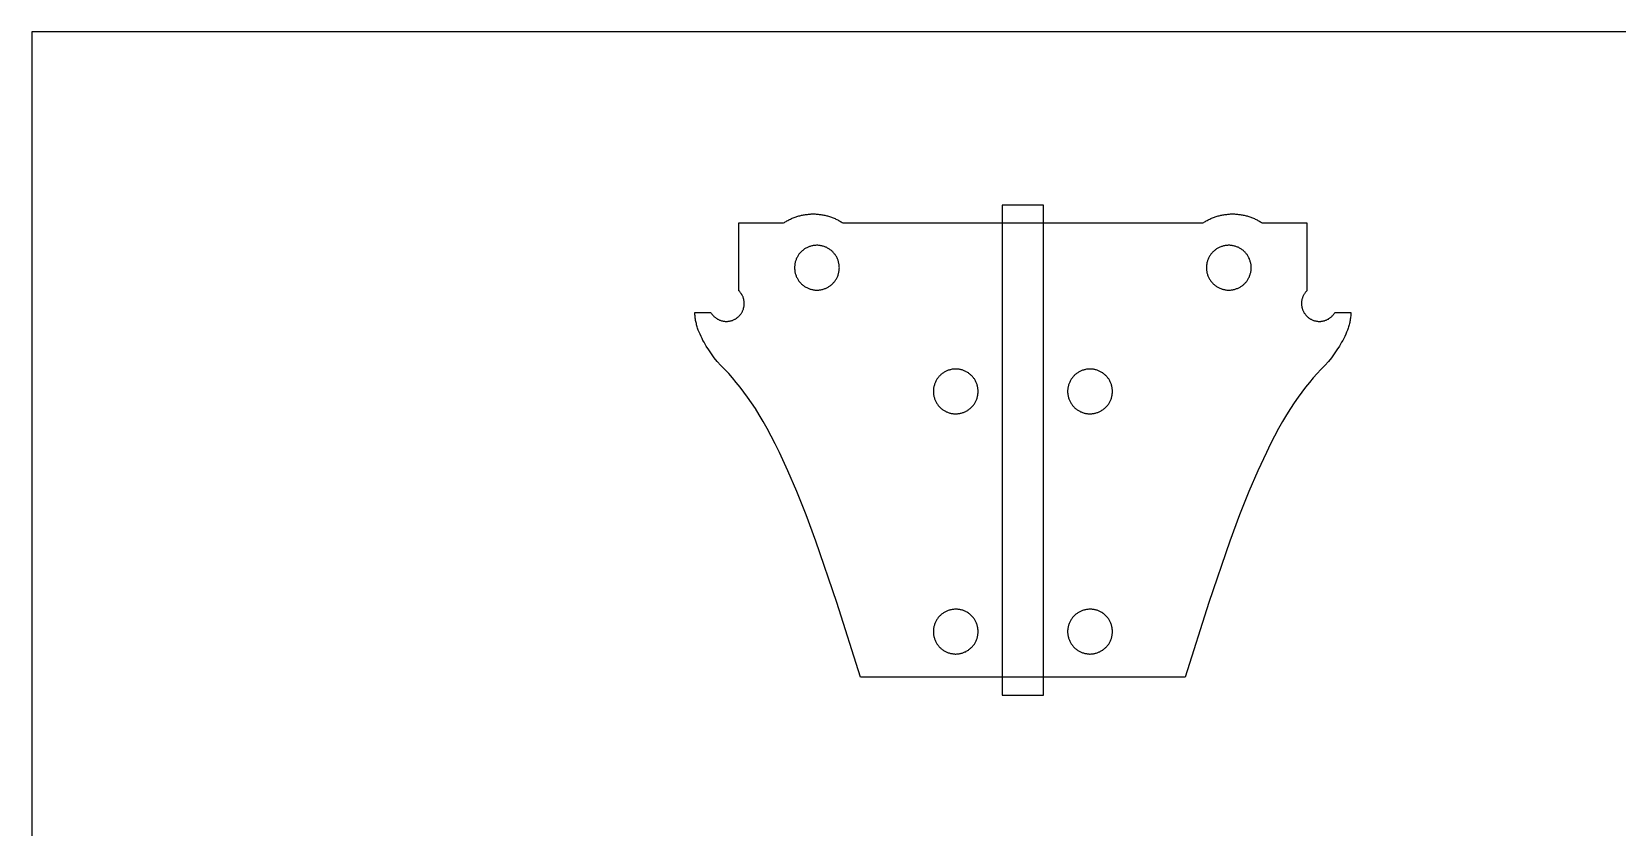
# Model space of a CAD drawing. Header units: millimetres. Extents: x -65 to 613, y -58 to 125.
# Drawn here: x -65.4 to 111.7, y 35.9 to 124.7 of the extents above; entities that cross this region are included whole.
import ezdxf

# ---------------------------------------------------------------- set-up
doc = ezdxf.new("R2010")
doc.units = ezdxf.units.MM
doc.header["$MEASUREMENT"] = 0
doc.layers.add('ALLUMINIO5MM', color=7, linetype='Continuous')
doc.layers.add('DEFAULT', color=7, linetype='Continuous')

msp = doc.modelspace()

# ---------------------------------------------------------------- linework, layer by layer
at = {"layer": 'ALLUMINIO5MM'}
for points in [[(42.97, 50.61), (47.58, 50.61), (47.58, 105.36), (42.97, 105.36), (42.97, 50.61)], [(13.57, 95.78), (13.57, 103.36), (18.54, 103.36), (18.64, 103.42), (18.73, 103.48), (18.83, 103.54), (18.93, 103.59), (19.02, 103.65), (19.12, 103.7), (19.22, 103.75), (19.32, 103.8), (19.42, 103.84), (19.52, 103.89), (19.63, 103.93), (19.73, 103.97), (19.83, 104.01), (19.94, 104.04), (20.04, 104.08), (20.14, 104.11), (20.25, 104.14), (20.36, 104.17), (20.46, 104.19), (20.57, 104.22), (20.67, 104.24), (20.78, 104.26), (20.89, 104.28), (21, 104.3), (21.1, 104.31), (21.21, 104.32), (21.32, 104.34), (21.43, 104.34), (21.54, 104.35), (21.64, 104.36), (21.75, 104.36), (21.86, 104.36), (21.97, 104.36), (22.08, 104.36), (22.19, 104.35), (22.29, 104.34), (22.4, 104.34), (22.51, 104.32), (22.62, 104.31), (22.73, 104.3), (22.83, 104.28), (22.94, 104.26), (23.05, 104.24), (23.15, 104.22), (23.26, 104.19), (23.37, 104.17), (23.47, 104.14), (23.58, 104.11), (23.68, 104.08), (23.78, 104.04), (23.89, 104.01), (23.99, 103.97), (24.09, 103.93), (24.2, 103.89), (24.3, 103.84), (24.4, 103.8), (24.5, 103.75), (24.6, 103.7), (24.7, 103.65), (24.79, 103.59), (24.89, 103.54), (24.99, 103.48), (25.08, 103.42), (25.18, 103.36), (45.28, 103.36), (65.38, 103.36), (65.47, 103.42), (65.57, 103.48), (65.66, 103.54), (65.76, 103.59), (65.86, 103.65), (65.96, 103.7), (66.06, 103.75), (66.16, 103.8), (66.26, 103.84), (66.36, 103.89), (66.46, 103.93), (66.56, 103.97), (66.67, 104.01), (66.77, 104.04), (66.88, 104.08), (66.98, 104.11), (67.08, 104.14), (67.19, 104.17), (67.3, 104.19), (67.4, 104.22), (67.51, 104.24), (67.62, 104.26), (67.72, 104.28), (67.83, 104.3), (67.94, 104.31), (68.05, 104.32), (68.15, 104.34), (68.26, 104.34), (68.37, 104.35), (68.48, 104.36), (68.59, 104.36), (68.7, 104.36), (68.8, 104.36), (68.91, 104.36), (69.02, 104.35), (69.13, 104.34), (69.24, 104.34), (69.35, 104.32), (69.45, 104.31), (69.56, 104.3), (69.67, 104.28), (69.78, 104.26), (69.88, 104.24), (69.99, 104.22), (70.1, 104.19), (70.2, 104.17), (70.31, 104.14), (70.41, 104.11), (70.52, 104.08), (70.62, 104.04), (70.72, 104.01), (70.83, 103.97), (70.93, 103.93), (71.03, 103.89), (71.13, 103.84), (71.23, 103.8), (71.33, 103.75), (71.43, 103.7), (71.53, 103.65), (71.63, 103.59), (71.73, 103.54), (71.82, 103.48), (71.92, 103.42), (72.01, 103.36), (76.99, 103.36), (76.99, 95.78)], [(24.78, 98.36), (24.77, 98.45), (24.77, 98.53), (24.76, 98.62), (24.75, 98.71), (24.74, 98.79), (24.72, 98.88), (24.7, 98.96), (24.68, 99.04), (24.66, 99.13), (24.63, 99.21), (24.6, 99.29), (24.56, 99.37), (24.53, 99.45), (24.49, 99.53), (24.45, 99.6), (24.4, 99.68), (24.35, 99.75), (24.3, 99.82), (24.25, 99.89), (24.2, 99.96), (24.14, 100.02), (24.08, 100.09), (24.02, 100.15), (23.96, 100.21), (23.89, 100.27), (23.83, 100.32), (23.76, 100.37), (23.69, 100.42), (23.61, 100.47), (23.54, 100.52), (23.46, 100.56), (23.39, 100.6), (23.31, 100.64), (23.23, 100.67), (23.15, 100.7), (23.07, 100.73), (22.98, 100.76), (22.9, 100.78), (22.81, 100.8), (22.73, 100.82), (22.64, 100.83), (22.56, 100.84), (22.47, 100.85), (22.38, 100.86), (22.3, 100.86), (22.21, 100.86), (22.12, 100.85), (22.04, 100.85), (21.95, 100.84), (21.87, 100.83), (21.78, 100.81), (21.7, 100.79), (21.61, 100.77), (21.53, 100.74), (21.45, 100.72), (21.36, 100.69), (21.28, 100.65), (21.21, 100.62), (21.13, 100.58), (21.05, 100.54), (20.98, 100.49), (20.9, 100.45), (20.83, 100.4), (20.76, 100.35), (20.69, 100.29), (20.63, 100.24), (20.56, 100.18), (20.5, 100.12), (20.44, 100.06), (20.38, 99.99), (20.33, 99.93), (20.27, 99.86), (20.22, 99.79), (20.18, 99.71), (20.13, 99.64), (20.09, 99.57), (20.05, 99.49), (20.01, 99.41), (19.97, 99.33), (19.94, 99.25), (19.91, 99.17), (19.88, 99.09), (19.86, 99), (19.84, 98.92), (19.82, 98.83), (19.81, 98.75), (19.79, 98.66), (19.79, 98.58), (19.78, 98.49), (19.78, 98.4), (19.78, 98.32), (19.78, 98.23), (19.79, 98.14), (19.79, 98.06), (19.81, 97.97), (19.82, 97.88), (19.84, 97.8), (19.86, 97.72), (19.88, 97.63), (19.91, 97.55), (19.94, 97.47), (19.97, 97.39), (20.01, 97.31), (20.05, 97.23), (20.09, 97.15), (20.13, 97.08), (20.18, 97), (20.22, 96.93), (20.27, 96.86), (20.33, 96.79), (20.38, 96.73), (20.44, 96.66), (20.5, 96.6), (20.56, 96.54), (20.63, 96.48), (20.69, 96.42), (20.76, 96.37), (20.83, 96.32), (20.9, 96.27), (20.98, 96.22), (21.05, 96.18), (21.13, 96.14), (21.21, 96.1), (21.28, 96.06), (21.36, 96.03), (21.45, 96), (21.53, 95.97), (21.61, 95.95), (21.7, 95.93), (21.78, 95.91), (21.87, 95.89), (21.95, 95.88), (22.04, 95.87), (22.12, 95.86), (22.21, 95.86), (22.3, 95.86), (22.38, 95.86), (22.47, 95.87), (22.56, 95.88), (22.64, 95.89), (22.73, 95.9), (22.81, 95.92), (22.9, 95.94), (22.98, 95.96), (23.07, 95.99), (23.15, 96.02), (23.23, 96.05), (23.31, 96.08), (23.39, 96.12), (23.46, 96.16), (23.54, 96.2), (23.61, 96.25), (23.69, 96.29), (23.76, 96.34), (23.83, 96.4), (23.89, 96.45), (23.96, 96.51), (24.02, 96.57), (24.08, 96.63), (24.14, 96.69), (24.2, 96.76), (24.25, 96.83), (24.3, 96.9), (24.35, 96.97), (24.4, 97.04), (24.45, 97.12), (24.49, 97.19), (24.53, 97.27), (24.56, 97.35), (24.6, 97.43), (24.63, 97.51), (24.66, 97.59), (24.68, 97.67), (24.7, 97.76), (24.72, 97.84), (24.74, 97.93), (24.75, 98.01), (24.76, 98.1), (24.77, 98.19), (24.77, 98.27), (24.78, 98.36)], [(70.78, 98.36), (70.78, 98.45), (70.77, 98.53), (70.77, 98.62), (70.76, 98.71), (70.74, 98.79), (70.73, 98.88), (70.71, 98.96), (70.68, 99.04), (70.66, 99.13), (70.63, 99.21), (70.6, 99.29), (70.57, 99.37), (70.53, 99.45), (70.49, 99.53), (70.45, 99.6), (70.4, 99.68), (70.36, 99.75), (70.31, 99.82), (70.26, 99.89), (70.2, 99.96), (70.14, 100.02), (70.09, 100.09), (70.02, 100.15), (69.96, 100.21), (69.9, 100.27), (69.83, 100.32), (69.76, 100.37), (69.69, 100.42), (69.62, 100.47), (69.54, 100.52), (69.47, 100.56), (69.39, 100.6), (69.31, 100.64), (69.23, 100.67), (69.15, 100.7), (69.07, 100.73), (68.99, 100.76), (68.9, 100.78), (68.82, 100.8), (68.73, 100.82), (68.65, 100.83), (68.56, 100.84), (68.47, 100.85), (68.39, 100.86), (68.3, 100.86), (68.21, 100.86), (68.13, 100.85), (68.04, 100.85), (67.96, 100.84), (67.87, 100.83), (67.78, 100.81), (67.7, 100.79), (67.62, 100.77), (67.53, 100.74), (67.45, 100.72), (67.37, 100.69), (67.29, 100.65), (67.21, 100.62), (67.13, 100.58), (67.05, 100.54), (66.98, 100.49), (66.91, 100.45), (66.83, 100.4), (66.76, 100.35), (66.7, 100.29), (66.63, 100.24), (66.57, 100.18), (66.5, 100.12), (66.44, 100.06), (66.39, 99.99), (66.33, 99.93), (66.28, 99.86), (66.23, 99.79), (66.18, 99.71), (66.13, 99.64), (66.09, 99.57), (66.05, 99.49), (66.01, 99.41), (65.98, 99.33), (65.94, 99.25), (65.91, 99.17), (65.89, 99.09), (65.86, 99), (65.84, 98.92), (65.83, 98.83), (65.81, 98.75), (65.8, 98.66), (65.79, 98.58), (65.78, 98.49), (65.78, 98.4), (65.78, 98.32), (65.78, 98.23), (65.79, 98.14), (65.8, 98.06), (65.81, 97.97), (65.83, 97.88), (65.84, 97.8), (65.86, 97.72), (65.89, 97.63), (65.91, 97.55), (65.94, 97.47), (65.98, 97.39), (66.01, 97.31), (66.05, 97.23), (66.09, 97.15), (66.13, 97.08), (66.18, 97), (66.23, 96.93), (66.28, 96.86), (66.33, 96.79), (66.39, 96.73), (66.44, 96.66), (66.5, 96.6), (66.57, 96.54), (66.63, 96.48), (66.7, 96.42), (66.76, 96.37), (66.83, 96.32), (66.91, 96.27), (66.98, 96.22), (67.05, 96.18), (67.13, 96.14), (67.21, 96.1), (67.29, 96.06), (67.37, 96.03), (67.45, 96), (67.53, 95.97), (67.62, 95.95), (67.7, 95.93), (67.78, 95.91), (67.87, 95.89), (67.96, 95.88), (68.04, 95.87), (68.13, 95.86), (68.21, 95.86), (68.3, 95.86), (68.39, 95.86), (68.47, 95.87), (68.56, 95.88), (68.65, 95.89), (68.73, 95.9), (68.82, 95.92), (68.9, 95.94), (68.99, 95.96), (69.07, 95.99), (69.15, 96.02), (69.23, 96.05), (69.31, 96.08), (69.39, 96.12), (69.47, 96.16), (69.54, 96.2), (69.62, 96.25), (69.69, 96.29), (69.76, 96.34), (69.83, 96.4), (69.9, 96.45), (69.96, 96.51), (70.02, 96.57), (70.09, 96.63), (70.14, 96.69), (70.2, 96.76), (70.26, 96.83), (70.31, 96.9), (70.36, 96.97), (70.4, 97.04), (70.45, 97.12), (70.49, 97.19), (70.53, 97.27), (70.57, 97.35), (70.6, 97.43), (70.63, 97.51), (70.66, 97.59), (70.68, 97.67), (70.71, 97.76), (70.73, 97.84), (70.74, 97.93), (70.76, 98.01), (70.77, 98.1), (70.77, 98.19), (70.78, 98.27), (70.78, 98.36)], [(10.43, 93.36), (10.47, 93.3), (10.5, 93.24), (10.54, 93.18), (10.59, 93.13), (10.63, 93.08), (10.68, 93.02), (10.72, 92.97), (10.77, 92.92), (10.82, 92.88), (10.88, 92.83), (10.93, 92.79), (10.99, 92.75), (11.04, 92.71), (11.1, 92.67), (11.16, 92.63), (11.22, 92.6), (11.28, 92.57), (11.35, 92.54), (11.41, 92.51), (11.47, 92.49), (11.54, 92.46), (11.61, 92.44), (11.67, 92.43), (11.74, 92.41), (11.81, 92.4), (11.88, 92.39), (11.95, 92.38), (12.02, 92.37), (12.09, 92.37), (12.15, 92.37), (12.22, 92.37), (12.29, 92.37), (12.36, 92.38), (12.43, 92.38), (12.5, 92.4), (12.57, 92.41), (12.64, 92.42), (12.7, 92.44), (12.77, 92.46), (12.84, 92.48), (12.9, 92.51), (12.96, 92.54), (13.03, 92.56), (13.09, 92.6), (13.15, 92.63), (13.21, 92.66), (13.27, 92.7), (13.33, 92.74), (13.38, 92.78), (13.44, 92.83), (13.49, 92.87), (13.54, 92.92), (13.59, 92.97), (13.64, 93.02), (13.68, 93.07), (13.73, 93.12), (13.77, 93.18), (13.81, 93.24), (13.85, 93.29), (13.88, 93.35), (13.92, 93.41), (13.95, 93.47), (13.98, 93.54), (14.01, 93.6), (14.03, 93.67), (14.06, 93.73), (14.08, 93.8), (14.09, 93.86), (14.11, 93.93), (14.12, 94), (14.14, 94.07), (14.15, 94.14), (14.15, 94.21), (14.16, 94.27), (14.16, 94.34), (14.16, 94.41), (14.16, 94.48), (14.15, 94.55), (14.14, 94.62), (14.13, 94.69), (14.12, 94.76), (14.11, 94.83), (14.09, 94.89), (14.07, 94.96), (14.05, 95.03), (14.02, 95.09), (14, 95.16), (13.97, 95.22), (13.94, 95.28), (13.9, 95.34), (13.87, 95.4), (13.83, 95.46), (13.79, 95.52), (13.75, 95.57), (13.71, 95.63), (13.66, 95.68), (13.62, 95.73), (13.57, 95.78)], [(76.99, 95.78), (76.94, 95.73), (76.89, 95.68), (76.85, 95.63), (76.8, 95.57), (76.76, 95.52), (76.72, 95.46), (76.69, 95.4), (76.65, 95.34), (76.62, 95.28), (76.59, 95.22), (76.56, 95.16), (76.53, 95.09), (76.51, 95.03), (76.49, 94.96), (76.47, 94.89), (76.45, 94.83), (76.44, 94.76), (76.42, 94.69), (76.41, 94.62), (76.41, 94.55), (76.4, 94.48), (76.4, 94.41), (76.4, 94.34), (76.4, 94.27), (76.4, 94.21), (76.41, 94.14), (76.42, 94.07), (76.43, 94), (76.45, 93.93), (76.46, 93.86), (76.48, 93.8), (76.5, 93.73), (76.52, 93.67), (76.55, 93.6), (76.58, 93.54), (76.61, 93.47), (76.64, 93.41), (76.67, 93.35), (76.71, 93.29), (76.75, 93.24), (76.79, 93.18), (76.83, 93.12), (76.87, 93.07), (76.92, 93.02), (76.97, 92.97), (77.02, 92.92), (77.07, 92.87), (77.12, 92.83), (77.17, 92.78), (77.23, 92.74), (77.29, 92.7), (77.35, 92.66), (77.41, 92.63), (77.47, 92.6), (77.53, 92.56), (77.59, 92.54), (77.66, 92.51), (77.72, 92.48), (77.79, 92.46), (77.85, 92.44), (77.92, 92.42), (77.99, 92.41), (78.06, 92.4), (78.12, 92.38), (78.19, 92.38), (78.26, 92.37), (78.33, 92.37), (78.4, 92.37), (78.47, 92.37), (78.54, 92.37), (78.61, 92.38), (78.68, 92.39), (78.75, 92.4), (78.81, 92.41), (78.88, 92.43), (78.95, 92.44), (79.02, 92.46), (79.08, 92.49), (79.15, 92.51), (79.21, 92.54), (79.27, 92.57), (79.33, 92.6), (79.4, 92.63), (79.46, 92.67), (79.51, 92.71), (79.57, 92.75), (79.63, 92.79), (79.68, 92.83), (79.73, 92.88), (79.78, 92.92), (79.83, 92.97), (79.88, 93.02), (79.93, 93.08), (79.97, 93.13), (80.01, 93.18), (80.05, 93.24), (80.09, 93.3), (80.13, 93.36)], [(80.13, 93.36), (81.91, 93.36), (81.91, 93.23), (81.9, 93.11), (81.9, 92.98), (81.88, 92.85), (81.87, 92.73), (81.85, 92.6), (81.83, 92.48), (81.81, 92.35), (81.78, 92.23), (81.75, 92.11), (81.72, 91.99), (81.69, 91.86), (81.65, 91.74), (81.61, 91.62), (81.53, 91.39), (81.43, 91.15), (81.34, 90.92), (81.23, 90.69), (81.12, 90.46), (81, 90.24), (80.88, 90.03), (80.76, 89.81), (80.64, 89.61), (80.36, 89.17), (80.06, 88.74), (79.75, 88.3), (79.43, 87.88), (78.99, 87.44), (78.56, 87), (78.14, 86.54), (77.71, 86.06), (77.29, 85.55), (76.86, 85.03), (76.44, 84.47), (76.01, 83.89), (75.59, 83.27), (75.16, 82.62), (74.72, 81.92), (74.28, 81.18), (73.84, 80.4), (73.39, 79.56), (72.94, 78.68), (72.47, 77.73), (71.52, 75.67), (70.53, 73.35), (69.49, 70.74), (68.41, 67.83), (66.05, 60.98), (63.41, 52.61), (45.28, 52.61), (27.15, 52.61), (24.51, 60.98), (22.15, 67.83), (21.06, 70.74), (20.03, 73.35), (19.04, 75.67), (18.08, 77.73), (17.62, 78.68), (17.16, 79.56), (16.72, 80.4), (16.27, 81.18), (15.83, 81.92), (15.4, 82.62), (14.97, 83.27), (14.54, 83.89), (14.12, 84.47), (13.69, 85.03), (13.27, 85.55), (12.84, 86.06), (12.42, 86.54), (11.99, 87), (11.56, 87.44), (11.13, 87.88), (10.81, 88.3), (10.49, 88.74), (10.2, 89.17), (9.92, 89.61), (9.8, 89.81), (9.67, 90.03), (9.55, 90.24), (9.44, 90.46), (9.33, 90.69), (9.22, 90.92), (9.12, 91.15), (9.03, 91.39), (8.95, 91.62), (8.91, 91.74), (8.87, 91.86), (8.84, 91.99), (8.81, 92.11), (8.78, 92.23), (8.75, 92.35), (8.73, 92.48), (8.7, 92.6), (8.69, 92.73), (8.67, 92.85), (8.66, 92.98), (8.65, 93.11), (8.65, 93.23), (8.64, 93.36), (10.43, 93.36)], [(40.28, 84.54), (40.28, 84.63), (40.27, 84.71), (40.26, 84.8), (40.25, 84.89), (40.24, 84.97), (40.22, 85.06), (40.2, 85.14), (40.18, 85.23), (40.16, 85.31), (40.13, 85.39), (40.1, 85.47), (40.06, 85.55), (40.03, 85.63), (39.99, 85.71), (39.95, 85.79), (39.9, 85.86), (39.86, 85.93), (39.81, 86), (39.75, 86.07), (39.7, 86.14), (39.64, 86.21), (39.58, 86.27), (39.52, 86.33), (39.46, 86.39), (39.39, 86.45), (39.33, 86.5), (39.26, 86.56), (39.19, 86.61), (39.11, 86.65), (39.04, 86.7), (38.96, 86.74), (38.89, 86.78), (38.81, 86.82), (38.73, 86.85), (38.65, 86.88), (38.57, 86.91), (38.48, 86.94), (38.4, 86.96), (38.32, 86.98), (38.23, 87), (38.15, 87.01), (38.06, 87.03), (37.97, 87.03), (37.89, 87.04), (37.8, 87.04), (37.71, 87.04), (37.63, 87.04), (37.54, 87.03), (37.45, 87.02), (37.37, 87.01), (37.28, 86.99), (37.2, 86.97), (37.11, 86.95), (37.03, 86.93), (36.95, 86.9), (36.87, 86.87), (36.79, 86.84), (36.71, 86.8), (36.63, 86.76), (36.55, 86.72), (36.48, 86.68), (36.4, 86.63), (36.33, 86.58), (36.26, 86.53), (36.2, 86.48), (36.13, 86.42), (36.06, 86.36), (36, 86.3), (35.94, 86.24), (35.88, 86.17), (35.83, 86.11), (35.78, 86.04), (35.73, 85.97), (35.68, 85.9), (35.63, 85.82), (35.59, 85.75), (35.55, 85.67), (35.51, 85.59), (35.47, 85.51), (35.44, 85.43), (35.41, 85.35), (35.39, 85.27), (35.36, 85.18), (35.34, 85.1), (35.32, 85.02), (35.31, 84.93), (35.3, 84.84), (35.29, 84.76), (35.28, 84.67), (35.28, 84.58), (35.28, 84.5), (35.28, 84.41), (35.29, 84.32), (35.3, 84.24), (35.31, 84.15), (35.32, 84.07), (35.34, 83.98), (35.36, 83.9), (35.39, 83.81), (35.41, 83.73), (35.44, 83.65), (35.47, 83.57), (35.51, 83.49), (35.55, 83.41), (35.59, 83.34), (35.63, 83.26), (35.68, 83.19), (35.73, 83.11), (35.78, 83.04), (35.83, 82.98), (35.88, 82.91), (35.94, 82.84), (36, 82.78), (36.06, 82.72), (36.13, 82.66), (36.2, 82.61), (36.26, 82.55), (36.33, 82.5), (36.4, 82.45), (36.48, 82.41), (36.55, 82.36), (36.63, 82.32), (36.71, 82.28), (36.79, 82.25), (36.87, 82.21), (36.95, 82.18), (37.03, 82.16), (37.11, 82.13), (37.2, 82.11), (37.28, 82.09), (37.37, 82.08), (37.45, 82.06), (37.54, 82.05), (37.63, 82.05), (37.71, 82.04), (37.8, 82.04), (37.89, 82.04), (37.97, 82.05), (38.06, 82.06), (38.15, 82.07), (38.23, 82.08), (38.32, 82.1), (38.4, 82.12), (38.48, 82.14), (38.57, 82.17), (38.65, 82.2), (38.73, 82.23), (38.81, 82.26), (38.89, 82.3), (38.96, 82.34), (39.04, 82.38), (39.11, 82.43), (39.19, 82.48), (39.26, 82.53), (39.33, 82.58), (39.39, 82.63), (39.46, 82.69), (39.52, 82.75), (39.58, 82.81), (39.64, 82.88), (39.7, 82.94), (39.75, 83.01), (39.81, 83.08), (39.86, 83.15), (39.9, 83.22), (39.95, 83.3), (39.99, 83.37), (40.03, 83.45), (40.06, 83.53), (40.1, 83.61), (40.13, 83.69), (40.16, 83.77), (40.18, 83.86), (40.2, 83.94), (40.22, 84.02), (40.24, 84.11), (40.25, 84.2), (40.26, 84.28), (40.27, 84.37), (40.28, 84.45), (40.28, 84.54)], [(55.28, 84.54), (55.28, 84.63), (55.27, 84.71), (55.26, 84.8), (55.25, 84.89), (55.24, 84.97), (55.22, 85.06), (55.2, 85.14), (55.18, 85.23), (55.16, 85.31), (55.13, 85.39), (55.1, 85.47), (55.06, 85.55), (55.03, 85.63), (54.99, 85.71), (54.95, 85.79), (54.9, 85.86), (54.86, 85.93), (54.81, 86), (54.75, 86.07), (54.7, 86.14), (54.64, 86.21), (54.58, 86.27), (54.52, 86.33), (54.46, 86.39), (54.39, 86.45), (54.33, 86.5), (54.26, 86.56), (54.19, 86.61), (54.11, 86.65), (54.04, 86.7), (53.96, 86.74), (53.89, 86.78), (53.81, 86.82), (53.73, 86.85), (53.65, 86.88), (53.57, 86.91), (53.48, 86.94), (53.4, 86.96), (53.32, 86.98), (53.23, 87), (53.15, 87.01), (53.06, 87.03), (52.97, 87.03), (52.89, 87.04), (52.8, 87.04), (52.71, 87.04), (52.63, 87.04), (52.54, 87.03), (52.45, 87.02), (52.37, 87.01), (52.28, 86.99), (52.2, 86.97), (52.11, 86.95), (52.03, 86.93), (51.95, 86.9), (51.87, 86.87), (51.79, 86.84), (51.71, 86.8), (51.63, 86.76), (51.55, 86.72), (51.48, 86.68), (51.4, 86.63), (51.33, 86.58), (51.26, 86.53), (51.2, 86.48), (51.13, 86.42), (51.06, 86.36), (51, 86.3), (50.94, 86.24), (50.88, 86.17), (50.83, 86.11), (50.78, 86.04), (50.73, 85.97), (50.68, 85.9), (50.63, 85.82), (50.59, 85.75), (50.55, 85.67), (50.51, 85.59), (50.47, 85.51), (50.44, 85.43), (50.41, 85.35), (50.39, 85.27), (50.36, 85.18), (50.34, 85.1), (50.32, 85.02), (50.31, 84.93), (50.3, 84.84), (50.29, 84.76), (50.28, 84.67), (50.28, 84.58), (50.28, 84.5), (50.28, 84.41), (50.29, 84.32), (50.3, 84.24), (50.31, 84.15), (50.32, 84.07), (50.34, 83.98), (50.36, 83.9), (50.39, 83.81), (50.41, 83.73), (50.44, 83.65), (50.47, 83.57), (50.51, 83.49), (50.55, 83.41), (50.59, 83.34), (50.63, 83.26), (50.68, 83.19), (50.73, 83.11), (50.78, 83.04), (50.83, 82.98), (50.88, 82.91), (50.94, 82.84), (51, 82.78), (51.06, 82.72), (51.13, 82.66), (51.2, 82.61), (51.26, 82.55), (51.33, 82.5), (51.4, 82.45), (51.48, 82.41), (51.55, 82.36), (51.63, 82.32), (51.71, 82.28), (51.79, 82.25), (51.87, 82.21), (51.95, 82.18), (52.03, 82.16), (52.11, 82.13), (52.2, 82.11), (52.28, 82.09), (52.37, 82.08), (52.45, 82.06), (52.54, 82.05), (52.63, 82.05), (52.71, 82.04), (52.8, 82.04), (52.89, 82.04), (52.97, 82.05), (53.06, 82.06), (53.15, 82.07), (53.23, 82.08), (53.32, 82.1), (53.4, 82.12), (53.48, 82.14), (53.57, 82.17), (53.65, 82.2), (53.73, 82.23), (53.81, 82.26), (53.89, 82.3), (53.96, 82.34), (54.04, 82.38), (54.11, 82.43), (54.19, 82.48), (54.26, 82.53), (54.33, 82.58), (54.39, 82.63), (54.46, 82.69), (54.52, 82.75), (54.58, 82.81), (54.64, 82.88), (54.7, 82.94), (54.75, 83.01), (54.81, 83.08), (54.86, 83.15), (54.9, 83.22), (54.95, 83.3), (54.99, 83.37), (55.03, 83.45), (55.06, 83.53), (55.1, 83.61), (55.13, 83.69), (55.16, 83.77), (55.18, 83.86), (55.2, 83.94), (55.22, 84.02), (55.24, 84.11), (55.25, 84.2), (55.26, 84.28), (55.27, 84.37), (55.28, 84.45), (55.28, 84.54)], [(40.28, 57.71), (40.28, 57.8), (40.27, 57.89), (40.26, 57.97), (40.25, 58.06), (40.24, 58.15), (40.22, 58.23), (40.2, 58.32), (40.18, 58.4), (40.16, 58.48), (40.13, 58.56), (40.1, 58.65), (40.06, 58.73), (40.03, 58.8), (39.99, 58.88), (39.95, 58.96), (39.9, 59.03), (39.86, 59.11), (39.81, 59.18), (39.75, 59.25), (39.7, 59.31), (39.64, 59.38), (39.58, 59.44), (39.52, 59.5), (39.46, 59.56), (39.39, 59.62), (39.33, 59.68), (39.26, 59.73), (39.19, 59.78), (39.11, 59.83), (39.04, 59.87), (38.96, 59.91), (38.89, 59.95), (38.81, 59.99), (38.73, 60.03), (38.65, 60.06), (38.57, 60.09), (38.48, 60.11), (38.4, 60.14), (38.32, 60.16), (38.23, 60.17), (38.15, 60.19), (38.06, 60.2), (37.97, 60.21), (37.89, 60.21), (37.8, 60.21), (37.71, 60.21), (37.63, 60.21), (37.54, 60.2), (37.45, 60.19), (37.37, 60.18), (37.28, 60.16), (37.2, 60.15), (37.11, 60.12), (37.03, 60.1), (36.95, 60.07), (36.87, 60.04), (36.79, 60.01), (36.71, 59.97), (36.63, 59.93), (36.55, 59.89), (36.48, 59.85), (36.4, 59.8), (36.33, 59.75), (36.26, 59.7), (36.2, 59.65), (36.13, 59.59), (36.06, 59.53), (36, 59.47), (35.94, 59.41), (35.88, 59.35), (35.83, 59.28), (35.78, 59.21), (35.73, 59.14), (35.68, 59.07), (35.63, 59), (35.59, 58.92), (35.55, 58.84), (35.51, 58.77), (35.47, 58.69), (35.44, 58.61), (35.41, 58.52), (35.39, 58.44), (35.36, 58.36), (35.34, 58.27), (35.32, 58.19), (35.31, 58.1), (35.3, 58.02), (35.29, 57.93), (35.28, 57.84), (35.28, 57.76), (35.28, 57.67), (35.28, 57.58), (35.29, 57.5), (35.3, 57.41), (35.31, 57.33), (35.32, 57.24), (35.34, 57.15), (35.36, 57.07), (35.39, 56.99), (35.41, 56.9), (35.44, 56.82), (35.47, 56.74), (35.51, 56.66), (35.55, 56.58), (35.59, 56.51), (35.63, 56.43), (35.68, 56.36), (35.73, 56.29), (35.78, 56.22), (35.83, 56.15), (35.88, 56.08), (35.94, 56.02), (36, 55.95), (36.06, 55.89), (36.13, 55.83), (36.2, 55.78), (36.26, 55.73), (36.33, 55.67), (36.4, 55.62), (36.48, 55.58), (36.55, 55.53), (36.63, 55.49), (36.71, 55.45), (36.79, 55.42), (36.87, 55.39), (36.95, 55.36), (37.03, 55.33), (37.11, 55.3), (37.2, 55.28), (37.28, 55.26), (37.37, 55.25), (37.45, 55.24), (37.54, 55.23), (37.63, 55.22), (37.71, 55.21), (37.8, 55.21), (37.89, 55.22), (37.97, 55.22), (38.06, 55.23), (38.15, 55.24), (38.23, 55.26), (38.32, 55.27), (38.4, 55.29), (38.48, 55.32), (38.57, 55.34), (38.65, 55.37), (38.73, 55.4), (38.81, 55.44), (38.89, 55.47), (38.96, 55.51), (39.04, 55.56), (39.11, 55.6), (39.19, 55.65), (39.26, 55.7), (39.33, 55.75), (39.39, 55.81), (39.46, 55.86), (39.52, 55.92), (39.58, 55.98), (39.64, 56.05), (39.7, 56.11), (39.75, 56.18), (39.81, 56.25), (39.86, 56.32), (39.9, 56.4), (39.95, 56.47), (39.99, 56.55), (40.03, 56.62), (40.06, 56.7), (40.1, 56.78), (40.13, 56.86), (40.16, 56.95), (40.18, 57.03), (40.2, 57.11), (40.22, 57.2), (40.24, 57.28), (40.25, 57.37), (40.26, 57.45), (40.27, 57.54), (40.28, 57.63), (40.28, 57.71)], [(55.28, 57.71), (55.28, 57.8), (55.27, 57.89), (55.26, 57.97), (55.25, 58.06), (55.24, 58.15), (55.22, 58.23), (55.2, 58.32), (55.18, 58.4), (55.16, 58.48), (55.13, 58.56), (55.1, 58.65), (55.06, 58.73), (55.03, 58.8), (54.99, 58.88), (54.95, 58.96), (54.9, 59.03), (54.86, 59.11), (54.81, 59.18), (54.75, 59.25), (54.7, 59.31), (54.64, 59.38), (54.58, 59.44), (54.52, 59.5), (54.46, 59.56), (54.39, 59.62), (54.33, 59.68), (54.26, 59.73), (54.19, 59.78), (54.11, 59.83), (54.04, 59.87), (53.96, 59.91), (53.89, 59.95), (53.81, 59.99), (53.73, 60.03), (53.65, 60.06), (53.57, 60.09), (53.48, 60.11), (53.4, 60.14), (53.32, 60.16), (53.23, 60.17), (53.15, 60.19), (53.06, 60.2), (52.97, 60.21), (52.89, 60.21), (52.8, 60.21), (52.71, 60.21), (52.63, 60.21), (52.54, 60.2), (52.45, 60.19), (52.37, 60.18), (52.28, 60.16), (52.2, 60.15), (52.11, 60.12), (52.03, 60.1), (51.95, 60.07), (51.87, 60.04), (51.79, 60.01), (51.71, 59.97), (51.63, 59.93), (51.55, 59.89), (51.48, 59.85), (51.4, 59.8), (51.33, 59.75), (51.26, 59.7), (51.2, 59.65), (51.13, 59.59), (51.06, 59.53), (51, 59.47), (50.94, 59.41), (50.88, 59.35), (50.83, 59.28), (50.78, 59.21), (50.73, 59.14), (50.68, 59.07), (50.63, 59), (50.59, 58.92), (50.55, 58.84), (50.51, 58.77), (50.47, 58.69), (50.44, 58.61), (50.41, 58.52), (50.39, 58.44), (50.36, 58.36), (50.34, 58.27), (50.32, 58.19), (50.31, 58.1), (50.3, 58.02), (50.29, 57.93), (50.28, 57.84), (50.28, 57.76), (50.28, 57.67), (50.28, 57.58), (50.29, 57.5), (50.3, 57.41), (50.31, 57.33), (50.32, 57.24), (50.34, 57.15), (50.36, 57.07), (50.39, 56.99), (50.41, 56.9), (50.44, 56.82), (50.47, 56.74), (50.51, 56.66), (50.55, 56.58), (50.59, 56.51), (50.63, 56.43), (50.68, 56.36), (50.73, 56.29), (50.78, 56.22), (50.83, 56.15), (50.88, 56.08), (50.94, 56.02), (51, 55.95), (51.06, 55.89), (51.13, 55.83), (51.2, 55.78), (51.26, 55.73), (51.33, 55.67), (51.4, 55.62), (51.48, 55.58), (51.55, 55.53), (51.63, 55.49), (51.71, 55.45), (51.79, 55.42), (51.87, 55.39), (51.95, 55.36), (52.03, 55.33), (52.11, 55.3), (52.2, 55.28), (52.28, 55.26), (52.37, 55.25), (52.45, 55.24), (52.54, 55.23), (52.63, 55.22), (52.71, 55.21), (52.8, 55.21), (52.89, 55.22), (52.97, 55.22), (53.06, 55.23), (53.15, 55.24), (53.23, 55.26), (53.32, 55.27), (53.4, 55.29), (53.48, 55.32), (53.57, 55.34), (53.65, 55.37), (53.73, 55.4), (53.81, 55.44), (53.89, 55.47), (53.96, 55.51), (54.04, 55.56), (54.11, 55.6), (54.19, 55.65), (54.26, 55.7), (54.33, 55.75), (54.39, 55.81), (54.46, 55.86), (54.52, 55.92), (54.58, 55.98), (54.64, 56.05), (54.7, 56.11), (54.75, 56.18), (54.81, 56.25), (54.86, 56.32), (54.9, 56.4), (54.95, 56.47), (54.99, 56.55), (55.03, 56.62), (55.06, 56.7), (55.1, 56.78), (55.13, 56.86), (55.16, 56.95), (55.18, 57.03), (55.2, 57.11), (55.22, 57.2), (55.24, 57.28), (55.25, 57.37), (55.26, 57.45), (55.27, 57.54), (55.28, 57.63), (55.28, 57.71)]]:
    msp.add_lwpolyline(points, dxfattribs=at)
at = {"layer": 'DEFAULT'}
msp.add_lwpolyline([(-65.42, -58.28), (165.58, -58.28), (165.58, 124.72), (-65.42, 124.72), (-65.42, -58.28)], dxfattribs=at)

doc.saveas('drawing.dxf')
